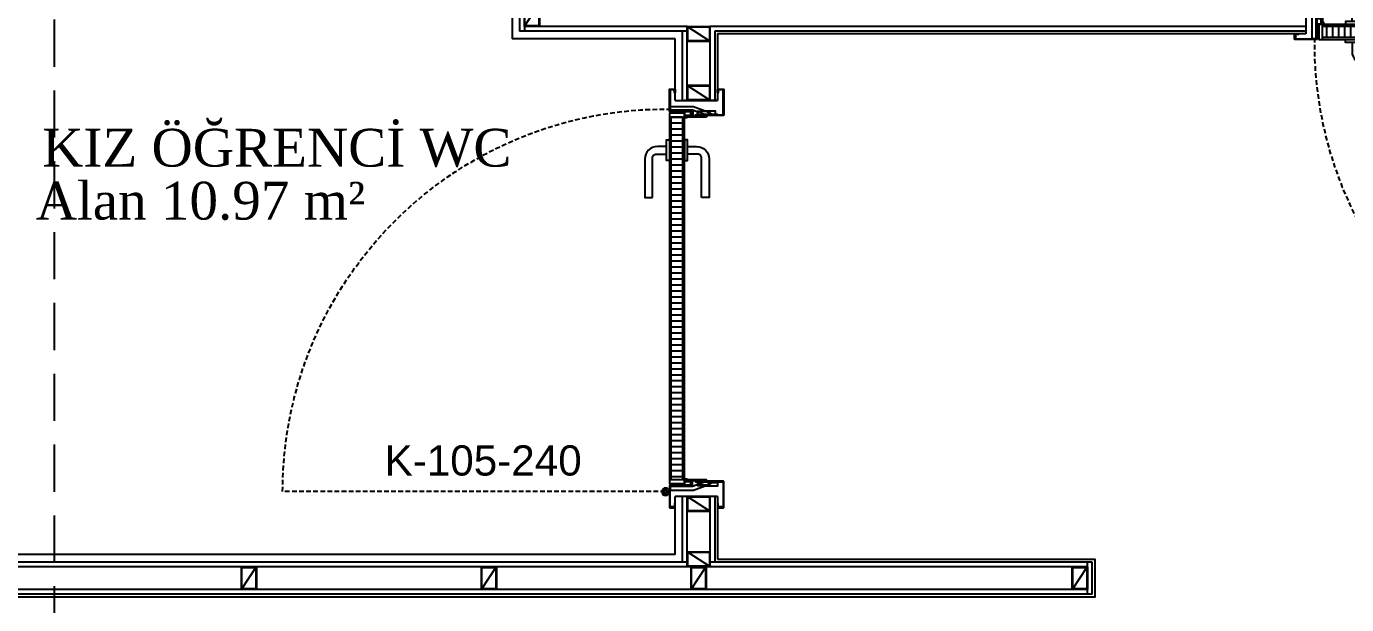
# Model space of a CAD drawing. Header units: millimetres. Extents: x -29311 to -3405, y 28913 to 42880.
# Drawn here: x -17398.6 to -17049.3, y 40774.5 to 40927.6 of the extents above; entities that cross this region are included whole.
import ezdxf
from ezdxf.enums import TextEntityAlignment as Align

# ---------------------------------------------------------------- set-up
doc = ezdxf.new("R2010")
doc.units = ezdxf.units.MM
doc.linetypes.add('HIDDEN', pattern=[0.375, 0.25, -0.125])
for name, color, linetype in [('A-BA-HIDDEN', 136, 'HIDDEN'), ('A-DUVAR-ALCIPAN', 9, 'Continuous'), ('A-DUVAR-ALCIPAN-CELIK', 144, 'Continuous'), ('A-KAPI-AHSAP', 245, 'Continuous'), ('A-KAPI-AKSESUAR', 206, 'Continuous'), ('A-KAPI-METAL', 84, 'Continuous'), ('A-KAPI-PROFIL', 206, 'Continuous'), ('A-KAPLAMA-SERAMIK', 31, 'Continuous'), ('A-MERDIVEN', 125, 'Continuous'), ('A-SIVA-ALCIPAN', 247, 'Continuous'), ('A-YAZI', 136, 'Continuous'), ('level', 10, 'Continuous')]:
    doc.layers.add(name, color=color, linetype=linetype)
doc.styles.get("Standard").update_dxf_attribs({"font": 'arial.ttf'})
doc.styles.add('YAZ', font='times.ttf', dxfattribs={"height": 0.12})
doc.styles.add('YAZ-50', font='times.ttf', dxfattribs={"width": 0.9})

# ---------------------------------------------------------------- blocks, each defined once
blk = doc.blocks.new('A$C1989330F')
at = {"layer": 'A-KAPI-AKSESUAR'}
blk.add_lwpolyline([(27.5, 0), (-27.5, 0), (-27.5, -8), (27.5, -8)], close=True, dxfattribs=at)
blk.add_lwpolyline([(-125, -45), (-20, -45, 0.414214), (-10, -35), (-10, -8), (10, -8), (10, -32, -0.414214), (-23, -65), (-125, -65)], format="xyb", close=True, dxfattribs=at)
blk = doc.blocks.new('*U511')
at = {"ltscale": 12}
h = blk.add_hatch(dxfattribs=at)
h.set_pattern_fill('ANSI31', color=8, scale=5, angle=45)
h.set_pattern_definition([(90, (47.96, 20), (-15.875, 3e-15), [])])
h.paths.add_polyline_path([(1004, -130), (44, -130), (44, -160), (1004, -160)])
at = {"color": 8, "linetype": 'HIDDEN', "ltscale": 50}
blk.add_lwpolyline([(12.6, -176.2), (12.6, -1188.5, 0.417281), (1024.9, -165.6)], format="xyb", dxfattribs=at)
at = {"layer": 'A-KAPI-AHSAP'}
for points in [[(44, -165), (34, -165), (34, -148), (34, -148), (34, -125), (44, -125), (44, -165)], [(44, -125), (1004, -125)], [(1004, -165), (1004, -125), (1014, -125), (1014, -165), (1014, -165), (1014, -165), (1004, -165)], [(1004, -165), (44, -165)]]:
    blk.add_lwpolyline(points, dxfattribs=at)
blk.add_lwpolyline([(1004, -130), (44, -130), (44, -160), (1004, -160)], close=True, dxfattribs=at)
at = {"layer": 'A-KAPI-AKSESUAR'}
for radius in [10, 5, 4]:
    blk.add_circle((12, -175), radius, dxfattribs=at)
at = {"layer": 'A-KAPI-METAL'}
for points in [[(-29, -21.2), (39, -21.2, -0.414214), (40, -22.2), (40, -95.9), (38, -95.9), (38, -23.7, 0.414214), (37.5, -23.2), (-27.5, -23.2, 0.414214), (-28, -23.7), (-28, -35.2, 0.414214), (-27.5, -35.7), (-20, -35.7), (-20, -37.7), (-29, -37.7, -0.414214), (-30, -36.7), (-30, -22.2, -0.414214)], [(1077, -21.2), (1009, -21.2, 0.414214), (1008, -22.2), (1008, -95.9), (1010, -95.9), (1010, -23.7, -0.414214), (1010.5, -23.2), (1075.5, -23.2, -0.414214), (1076, -23.7), (1076, -35.2, -0.414214), (1075.5, -35.7), (1068, -35.7), (1068, -37.7), (1077, -37.7, 0.414214), (1078, -36.7), (1078, -22.2, 0.414214)], [(-30, -151, -0.414214), (-29, -150), (-20, -150), (-20, -152), (-27.5, -152, 0.414214), (-28, -152.5), (-28, -162.5, 0.414214), (-27.5, -163), (26.5, -163, 0.414214), (27, -162.5), (27, -105, -0.414214), (28.2, -104), (41, -104, -0.414154), (42, -105), (42, -119.5), (42, -82.6), (42, -68.4), (42, -82.6), (40, -82.6), (40, -68.4, -1), (44, -68.4), (44, -119.8, -0.934642), (40, -119.5), (40, -106.5, 0.414214), (39.5, -106), (29.5, -106, 0.414214), (29, -106.5), (29, -164, -0.414214), (28, -165), (-29, -165, -0.414214), (-30, -164)], [(1078, -151, 0.414214), (1077, -150), (1068, -150), (1068, -152), (1075.5, -152, -0.414214), (1076, -152.5), (1076, -162.5, -0.414214), (1075.5, -163), (1021.5, -163, -0.414214), (1021, -162.5), (1021, -104, 0.414214), (1019.7, -103), (1007, -103, 0.414154), (1006, -104), (1005.9, -119.5), (1006, -82.6), (1006, -68.4), (1006, -82.6), (1008, -82.6), (1008, -68.4, 1), (1004, -68.4), (1004, -119.8, 0.938583), (1007.9, -119.5), (1008, -105.5, -0.414214), (1008.5, -105), (1018.4, -105, -0.414214), (1019, -105.5), (1019, -164, 0.414214), (1020, -165), (1077, -165, 0.414214), (1078, -164)]]:
    blk.add_lwpolyline(points, format="xyb", close=True, dxfattribs=at)
at = {"layer": 'A-KAPI-PROFIL'}
for points in [[(16.5, -100.9), (27.5, -70.4), (27.5, -36.5), (37.5, -36.5), (37.5, -72.2), (25.9, -104.3), (25.9, -163), (16.5, -163)], [(1031.5, -100.9), (1020.5, -70.4), (1020.5, -43.8), (1010.5, -43.8), (1010.5, -72.2), (1022.1, -104.3), (1022.1, -163), (1031.5, -163)]]:
    blk.add_lwpolyline(points, close=True, dxfattribs=at)
for points in [[(36.5, -36.8), (37.5, -36.8), (37.5, -52.5), (29.6, -66.1), (29.6, -89.8), (36.6, -89.8), (36.6, -90.8), (28.6, -90.8), (28.6, -65.8), (36.5, -52.2), (36.5, -36.8)], [(1011.5, -36.8), (1010.5, -36.8), (1010.5, -52.5), (1018.3, -66.1), (1018.3, -89.8), (1011.3, -89.8), (1011.3, -90.8), (1019.3, -90.8), (1019.3, -65.8), (1011.5, -52.2), (1011.5, -36.8)]]:
    blk.add_lwpolyline(points, dxfattribs=at)
at = {"layer": 'A-KAPI-PROFIL', "color": 8}
for points in [[(39.7, -111.2, 0.414214), (37.7, -109.2), (31.3, -109.2, 0.414214), (29.3, -111.2), (29.3, -122, 0.414214), (31.3, -124), (45.3, -124, 0.414214), (46.3, -123), (46.3, -120, 1), (44.3, -120), (44.3, -121.5), (39.7, -121.5)], [(1018.7, -111.2, 0.414214), (1016.7, -109.2), (1010.2, -109.2, 0.414214), (1008.2, -111.2), (1008.2, -121.5), (1003.7, -121.5), (1003.7, -120, 1), (1001.7, -120), (1001.7, -123, 0.414214), (1002.7, -124), (1014, -124), (1016.7, -124, 0.414214), (1018.7, -122)]]:
    blk.add_lwpolyline(points, format="xyb", close=True, dxfattribs=at)
at = {"layer": 'DEFPOINTS', "linetype": 'ByBlock', "ltscale": 12}
for p, q in [((0, -37.7), (0, -150)), ((1048, -37.7), (1048, -125))]:
    blk.add_line(p, q, dxfattribs=at)
at = {"ltscale": 12, "xscale": -1, "rotation": 180}
blk.add_blockref('A$C1989330F', (916, -125), dxfattribs=at)
at = {"ltscale": 12}
blk.add_blockref('A$C1989330F', (916, -165), dxfattribs=at)
blk = doc.blocks.new('40 60')
at = {"layer": 'A-DUVAR-ALCIPAN-CELIK'}
for points in [[(82132.16, 6001.66), (82132.16, 6007.66), (82128.16, 6007.66), (82128.16, 6001.66)], [(82132.01, 6001.81), (82132.01, 6007.51), (82128.31, 6007.51), (82128.31, 6001.81)]]:
    blk.add_lwpolyline(points, close=True, dxfattribs=at)
blk.add_lwpolyline([(82128.31, 6007.51), (82132.01, 6001.81)], dxfattribs=at)
blk = doc.blocks.new('2. bodrum kat kirişileri')
at = {"layer": 'A-BA-HIDDEN', "ltscale": 50}
blk.add_lwpolyline([(226.63, -21294.56), (226.63, -22029.94)], dxfattribs=at)

msp = doc.modelspace()

# ---------------------------------------------------------------- linework, layer by layer
at = {"layer": 'A-DUVAR-ALCIPAN'}
for p, q in [((-17224.99, 40907.97), (-17224.99, 40926.32)), ((-17223.74, 40907.97), (-17223.74, 40927.57)), ((-17217.74, 40927.57), (-17217.74, 40907.97)), ((-17216.49, 40926.32), (-17216.49, 40907.97)), ((-17224.99, 40785.78), (-17224.99, 40803.18)), ((-17223.74, 40784.53), (-17223.74, 40803.18)), ((-17217.74, 40803.18), (-17217.74, 40784.53)), ((-17216.49, 40803.18), (-17216.49, 40785.78)), ((-17213.74, 40784.53), (-17464.74, 40784.53)), ((-17223.74, 40785.78), (-17455.74, 40785.78)), ((-17116.61, 40785.78), (-17217.74, 40785.78)), ((-17213.74, 40785.78), (-17217.74, 40785.78)), ((-17117.86, 40784.53), (-17217.74, 40784.53)), ((-17117.86, 40777.28), (-17117.86, 40785.78)), ((-17116.61, 40777.28), (-17116.61, 40785.78)), ((-17117.86, 40778.53), (-17471.99, 40778.53)), ((-17116.61, 40777.28), (-17471.99, 40777.28))]:
    msp.add_line(p, q, dxfattribs=at)
for points in [[(-17268.11, 40934.82), (-17268.11, 40926.32)], [(-17266.86, 40934.82), (-17266.86, 40926.32)], [(-17223.74, 40926.32), (-17268.11, 40926.32)], [(-17223.74, 40927.57), (-17266.86, 40927.57)], [(-17060.04, 40927.57), (-17217.74, 40927.57)], [(-17060.04, 40926.32), (-17216.49, 40926.32)]]:
    msp.add_lwpolyline(points, dxfattribs=at)
at = {"layer": 'A-KAPLAMA-SERAMIK', "ltscale": 0.1}
for p, q in [((-17226.99, 40907.97), (-17226.99, 40924.32)), ((-17226.99, 40787.78), (-17226.99, 40803.18)), ((-17226.99, 40787.78), (-17452.49, 40787.78))]:
    msp.add_line(p, q, dxfattribs=at)
for points in [[(-17270.11, 40936.82), (-17270.11, 40924.32)], [(-17226.99, 40924.32), (-17270.11, 40924.32)]]:
    msp.add_lwpolyline(points, dxfattribs=at)
at = {"layer": 'A-SIVA-ALCIPAN'}
for p, q in [((-17215.74, 40925.57), (-17215.74, 40907.97)), ((-17215.74, 40803.18), (-17215.74, 40786.53))]:
    msp.add_line(p, q, dxfattribs=at)
for points in [[(-17060.04, 40936.82), (-17060.04, 40925.57)], [(-17060.04, 40925.57), (-17215.74, 40925.57)], [(-17226.99, 40907.97), (-17215.74, 40907.97)], [(-17215.74, 40803.18), (-17226.99, 40803.18)], [(-17215.74, 40786.53), (-17115.86, 40786.53), (-17115.86, 40776.53), (-17472.74, 40776.53)]]:
    msp.add_lwpolyline(points, dxfattribs=at)

# ---------------------------------------------------------------- block references
at = {"layer": 'A-DUVAR-ALCIPAN-CELIK', "xscale": -1}
for p, rotation in [((-99395.02, 46935.23), 180), ((-11216.09, 123055.73), 90), ((-11216.09, 123040.13), 90), ((-11216.09, 122931.34), 90), ((-11216.09, 122916.69), 90), ((-99469.9, 46786.18), 180), ((-99406.4, 46786.18), 180), ((-99350.9, 46786.18), 180), ((-99250.02, 46786.18), 180)]:
    msp.add_blockref('40 60', p, dxfattribs=dict(at, rotation=rotation))
at = {"layer": 'A-KAPI-AHSAP', "xscale": -0.1, "yscale": 0.1, "zscale": 0.1}
msp.add_blockref('*U511', (-16955.23, 40940.59), dxfattribs=at)
at = {"layer": 'A-KAPI-AHSAP', "xscale": -0.1, "yscale": 0.1, "zscale": 0.1, "rotation": 270}
msp.add_blockref('*U511', (-17211.97, 40803.18), dxfattribs=at)
at = {"layer": 'A-MERDIVEN'}
msp.add_blockref('2. bodrum kat kirişileri', (-17617.87, 62392.7), dxfattribs=at)

# ---------------------------------------------------------------- texts
at = {"layer": 'A-YAZI'}
for s, style, p in [('KIZ ÖĞRENCİ WC', 'YAZ', (-17332.36, 40890.46)), ('Alan 10.97 m²', 'YAZ-50', (-17352.57, 40876.44))]:
    msp.add_text(s, height=10, dxfattribs=dict(at, style=style)).set_placement(p, align=Align.CENTER)
at = {"layer": 'level', "insert": (-17303.86, 40816.68), "char_height": 8, "width": 13.9869, "attachment_point": 1}
msp.add_mtext('K-105-240', dxfattribs=at)

doc.saveas('drawing.dxf')
